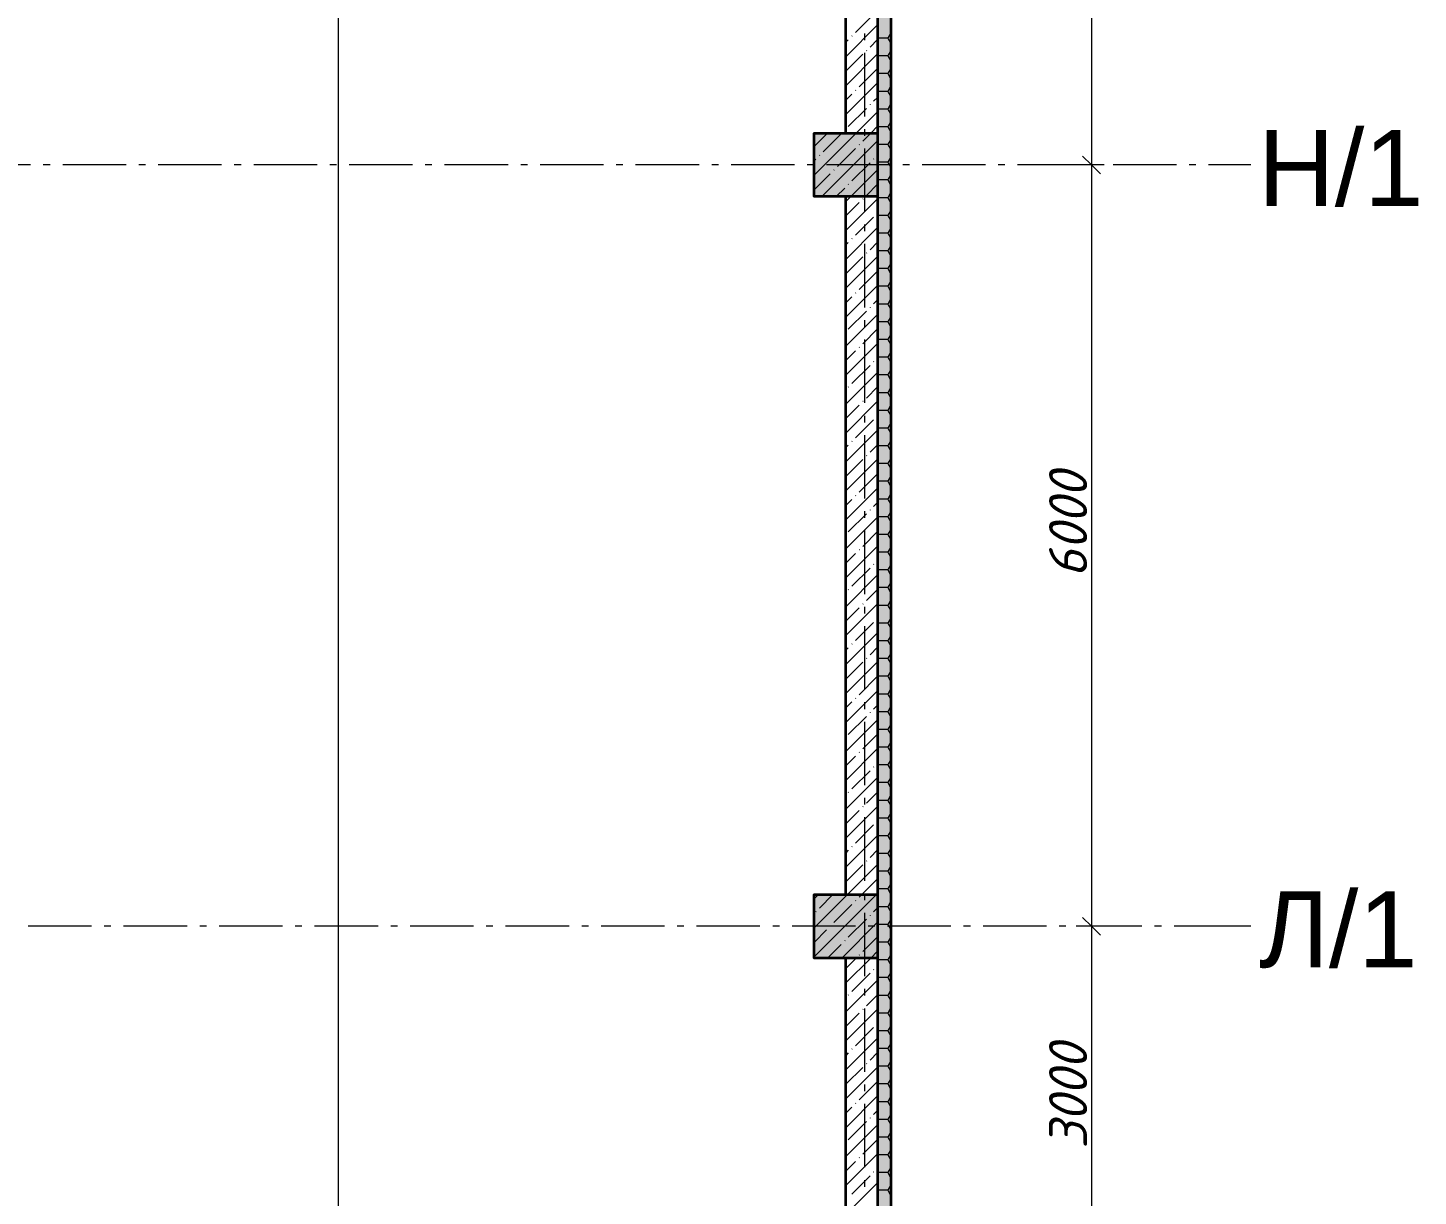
# Model space of a CAD drawing. Header units: millimetres. Extents: x -81576 to 1046824, y -248937 to 691537.
# Drawn here: x 193494 to 204457, y 554945 to 564152 of the extents above; entities that cross this region are included whole.
import ezdxf

# ---------------------------------------------------------------- set-up
doc = ezdxf.new("R2010")
doc.units = ezdxf.units.MM
doc.layers.add('PDF _Геометрия', color=7, linetype='Continuous', true_color=0x1d1d1d)
doc.layers.add('PDF _Сплошная заливка', color=7, linetype='Continuous', true_color=0xffffff)
doc.layers.add('PDF _Текст', color=7, linetype='Continuous')
doc.styles.add('PDF ArialMT', font='arial.ttf')
doc.styles.add('PDF ISOCPEUR Italic', font='isocpeui.ttf')

msp = doc.modelspace()

# ---------------------------------------------------------------- hatches: boundary and pattern name
at = {"layer": 'PDF _Сплошная заливка', "true_color": 0x636466, "transparency": 33554559}
for points in [[(200296.5, 535819.5), (200296.5, 582548.4), (200196.5, 582548.4), (200196.5, 535819.5)], [(199694.5, 562821.6), (200194.5, 562821.6), (200194.5, 563321.6), (199694.5, 563321.6)], [(199694.5, 556821.6), (200194.5, 556821.6), (200194.5, 557321.6), (199694.5, 557321.6)]]:
    msp.add_hatch(color=251, dxfattribs=at).paths.add_polyline_path(points)

# ---------------------------------------------------------------- linework, layer by layer
at = {"layer": 'PDF _Геометрия', "color": 8, "lineweight": 9, "true_color": 0x808080}
msp.add_lwpolyline([(195944.5, 532840), (195944.5, 588327.6)], dxfattribs=at)
at = {"layer": 'PDF _Геометрия', "color": 7, "lineweight": 13}
for points in [[(200304.5, 582548.4), (200304.5, 535821.5), (200304.5, 535711.5), (178294.5, 535711.5)], [(178294.5, 535719.5), (200296.5, 535719.5), (200296.5, 582548.4)]]:
    msp.add_lwpolyline(points, dxfattribs=at)
at = {"layer": 'PDF _Геометрия', "color": 7, "lineweight": 9}
for points in [[(178294.5, 535821.5), (200194.5, 535821.5), (200194.5, 582548.4)], [(178294.5, 535819.5), (200196.5, 535819.5), (200196.5, 582548.4)], [(201881, 581091.6), (201881, 580571.6), (201881, 575071.6), (201881, 572071.6), (201881, 566071.6), (201881, 563071.6), (201881, 557071.6), (201881, 554071.6), (201881, 548071.5), (201881, 547121.5), (201881, 545071.5), (201881, 539571.5), (201881, 539071.5), (201881, 535801.5)], [(200094.5, 564054.4), (200094.5, 564107.3)], [(200094.5, 563454.4), (200094.5, 563954.4)], [(200094.5, 563301.5), (200094.5, 563354.4)], [(200094.5, 562701.5), (200094.5, 563201.5)], [(193516.2, 563071.6), (193016.2, 563071.6)], [(193669.1, 563071.6), (193616.2, 563071.6)], [(194269.1, 563071.6), (193769.1, 563071.6)], [(194422.1, 563071.6), (194369.1, 563071.6)], [(195022.1, 563071.6), (194522.1, 563071.6)], [(195175, 563071.6), (195122.1, 563071.6)], [(195775, 563071.6), (195275, 563071.6)], [(195927.9, 563071.6), (195875, 563071.6)], [(196527.9, 563071.6), (196027.9, 563071.6)], [(196680.8, 563071.6), (196627.9, 563071.6)], [(197280.8, 563071.6), (196780.8, 563071.6)], [(197433.7, 563071.6), (197380.8, 563071.6)], [(198033.7, 563071.6), (197533.7, 563071.6)], [(198186.7, 563071.6), (198133.7, 563071.6)], [(198786.6, 563071.6), (198286.6, 563071.6)], [(198939.6, 563071.6), (198886.7, 563071.6)], [(199539.6, 563071.6), (199039.6, 563071.6)], [(199692.5, 563071.6), (199639.6, 563071.6)], [(200292.5, 563071.6), (199792.5, 563071.6)], [(200445.4, 563071.6), (200392.5, 563071.6)], [(201045.4, 563071.6), (200545.4, 563071.6)], [(201198.3, 563071.6), (201145.4, 563071.6)], [(201798.3, 563071.6), (201298.3, 563071.6)], [(201980, 563071.6), (201881, 563071.6), (201761, 563071.6)], [(201951, 563001.6), (201881, 563071.6), (201811, 563141.6)], [(201951.2, 563071.6), (201898.3, 563071.6)], [(202551.2, 563071.6), (202051.2, 563071.6)], [(202704.2, 563071.6), (202651.2, 563071.6)], [(203138.1, 563071.6), (202804.2, 563071.6)], [(200094.5, 562548.6), (200094.5, 562601.5)], [(200094.5, 561948.6), (200094.5, 562448.6)], [(200094.5, 561795.6), (200094.5, 561848.6)], [(200094.5, 561195.6), (200094.5, 561695.6)], [(200094.5, 561042.7), (200094.5, 561095.6)], [(200094.5, 560442.7), (200094.5, 560942.7)], [(200094.5, 560289.8), (200094.5, 560342.7)], [(200094.5, 559689.8), (200094.5, 560189.8)], [(200094.5, 559536.9), (200094.5, 559589.8)], [(200094.5, 558936.9), (200094.5, 559436.9)], [(200094.5, 558784), (200094.5, 558836.9)], [(200094.5, 558184), (200094.5, 558684)], [(200094.5, 558031.1), (200094.5, 558084)], [(200094.5, 557431.1), (200094.5, 557931.1)], [(200094.5, 557278.1), (200094.5, 557331.1)], [(200094.5, 556678.1), (200094.5, 557178.1)], [(201951, 557001.6), (201881, 557071.6), (201811, 557141.6)], [(193996.7, 557071.6), (193496.7, 557071.6)], [(194149.6, 557071.6), (194096.7, 557071.6)], [(194749.6, 557071.6), (194249.6, 557071.6)], [(194902.5, 557071.6), (194849.6, 557071.6)], [(195502.5, 557071.6), (195002.5, 557071.6)], [(195655.5, 557071.6), (195602.5, 557071.6)], [(196255.5, 557071.6), (195755.5, 557071.6)], [(196408.4, 557071.6), (196355.5, 557071.6)], [(197008.4, 557071.6), (196508.4, 557071.6)], [(197161.3, 557071.6), (197108.4, 557071.6)], [(197761.3, 557071.6), (197261.3, 557071.6)], [(197914.2, 557071.6), (197861.3, 557071.6)], [(198514.2, 557071.6), (198014.2, 557071.6)], [(198667.1, 557071.6), (198614.2, 557071.6)], [(199267.1, 557071.6), (198767.1, 557071.6)], [(199420, 557071.6), (199367.1, 557071.6)], [(200020, 557071.6), (199520, 557071.6)], [(200173, 557071.6), (200120, 557071.6)], [(200773, 557071.6), (200273, 557071.6)], [(200925.9, 557071.6), (200873, 557071.6)], [(201525.9, 557071.6), (201025.9, 557071.6)], [(201678.8, 557071.6), (201625.9, 557071.6)], [(201980, 557071.6), (201881, 557071.6), (201761, 557071.6)], [(202278.8, 557071.6), (201778.8, 557071.6)], [(202431.7, 557071.6), (202378.8, 557071.6)], [(203138.1, 557071.6), (202531.7, 557071.6)], [(200094.5, 556525.2), (200094.5, 556578.1)], [(200094.5, 555925.2), (200094.5, 556425.2)], [(200094.5, 555772.3), (200094.5, 555825.2)], [(200094.5, 555172.3), (200094.5, 555672.3)], [(200094.5, 555019.4), (200094.5, 555072.3)]]:
    msp.add_lwpolyline(points, dxfattribs=at)
at = {"layer": 'PDF _Геометрия', "color": 7, "lineweight": 35}
for points in [[(200194.5, 582548.4), (200194.5, 536321.5), (199944.5, 536321.5), (199944.5, 554071.6), (196944.5, 554071.6), (196944.5, 554321.6), (199944.5, 554321.6), (199944.5, 556821.6)], [(199944.5, 563321.6), (199944.5, 565821.6)], [(199944.5, 557321.6), (199944.5, 562821.6)]]:
    msp.add_lwpolyline(points, dxfattribs=at)
at = {"layer": 'PDF _Геометрия', "lineweight": 9}
for points in [[(200194.5, 564174.2), (199944.5, 563924.2)], [(200163.2, 564257), (200020.7, 564114.4)], [(199963.6, 564057.4), (199944.5, 564038.3)], [(199994.5, 564088.3), (199992.2, 564085.9)], [(200194.5, 564060.2), (200134.7, 564000.4)], [(200275, 564070.4), (200196.5, 564070.4)], [(200274.9, 564070.4), (200296.5, 564033)], [(200296.5, 564107.8), (200275, 564070.4)], [(200194.5, 563946.1), (199944.5, 563696.1)], [(200077.7, 563943.3), (199944.5, 563810.2)], [(200108.6, 563974.2), (200106.2, 563971.8)], [(200275, 563930.7), (200196.5, 563930.7)], [(200274.9, 563930.7), (200296.5, 563893.4)], [(200296.5, 563968.1), (200275, 563930.8)], [(200191.7, 563829.3), (200049.2, 563686.7)], [(200296.5, 563828.4), (200275, 563791.1)], [(200194.5, 563718), (199944.5, 563468)], [(200275, 563791.1), (200196.5, 563791.1)], [(200274.9, 563791.1), (200296.5, 563753.7)], [(199992.2, 563629.7), (199944.5, 563582.1)], [(200023, 563660.6), (200020.7, 563658.2)], [(200194.5, 563604), (200163.2, 563572.7)], [(200275, 563651.4), (200196.5, 563651.4)], [(200274.9, 563651.4), (200296.5, 563614)], [(200296.5, 563688.8), (200275, 563651.4)], [(200106.2, 563515.6), (199963.6, 563373.1)], [(200137.1, 563546.5), (200134.7, 563544.2)], [(200275, 563511.7), (200196.5, 563511.7)], [(200274.9, 563511.7), (200296.5, 563474.3)], [(200296.5, 563549.1), (200275, 563511.7)], [(200194.5, 563489.9), (200026.2, 563321.6), (199694.5, 562989.9)], [(200296.5, 563409.4), (200275, 563372)], [(199798.1, 563321.6), (199694.5, 563218)], [(199906.6, 563316.1), (199764.1, 563173.5)], [(200194.5, 563375.9), (200140.2, 563321.6), (200077.7, 563259)], [(200275, 563372), (200196.5, 563372)], [(200274.9, 563372), (200296.5, 563334.6)], [(200194.5, 563261.8), (199754.3, 562821.6)], [(200020.7, 563202), (199878.1, 563059.4)], [(200051.6, 563232.9), (200049.2, 563230.5)], [(200275, 563232.3), (200196.5, 563232.3)], [(200274.9, 563232.3), (200296.5, 563195)], [(200296.5, 563269.7), (200275, 563232.3)], [(199707, 563116.5), (199694.5, 563104)], [(199737.9, 563147.4), (199735.6, 563145)], [(200134.7, 563088), (199992.2, 562945.4)], [(200165.6, 563118.8), (200163.2, 563116.5)], [(200194.5, 563147.8), (200191.7, 563145)], [(200275, 563092.7), (200196.5, 563092.7)], [(200274.9, 563092.6), (200296.5, 563055.3)], [(200296.5, 563130), (200275, 563092.7)], [(199821.1, 563002.4), (199694.5, 562875.9)], [(199852, 563033.3), (199849.6, 563030.9)], [(200194.5, 563033.7), (199982.4, 562821.6), (199944.5, 562783.7)], [(200275, 562953), (200196.5, 562953)], [(200274.9, 562953), (200296.5, 562915.6)], [(200296.5, 562990.4), (200275, 562953)], [(199935.1, 562888.4), (199868.3, 562821.6)], [(199966, 562919.3), (199963.6, 562916.9)], [(200194.5, 562919.7), (200106.2, 562831.4)], [(200296.5, 562850.7), (200275, 562813.3)], [(200194.5, 562805.6), (199944.5, 562555.6)], [(200049.2, 562774.3), (199944.5, 562669.7)], [(200080.1, 562805.2), (200077.7, 562802.8)], [(200275, 562813.3), (200196.5, 562813.3)], [(200274.9, 562813.3), (200296.5, 562775.9)], [(200163.2, 562660.3), (200020.7, 562517.7)], [(200194.1, 562691.2), (200191.7, 562688.8)], [(200275, 562673.6), (200196.5, 562673.6)], [(200274.9, 562673.6), (200296.5, 562636.2)], [(200296.5, 562711), (200275, 562673.6)], [(200194.5, 562577.5), (199944.5, 562327.5)], [(200275, 562533.9), (200196.5, 562533.9)], [(200274.9, 562533.9), (200296.5, 562496.5)], [(200296.5, 562571.3), (200275, 562533.9)], [(199963.6, 562460.7), (199944.5, 562441.6)], [(199994.5, 562491.6), (199992.2, 562489.2)], [(200194.5, 562463.5), (200134.7, 562403.7)], [(200275, 562394.2), (200196.5, 562394.2)], [(200274.9, 562394.2), (200296.5, 562356.9)], [(200296.5, 562431.6), (200275, 562394.3)], [(200194.5, 562349.4), (199944.5, 562099.4)], [(200077.7, 562346.6), (199944.5, 562213.5)], [(200108.6, 562377.5), (200106.2, 562375.2)], [(200296.5, 562291.9), (200275, 562254.6)], [(200191.7, 562232.6), (200049.2, 562090)], [(200275, 562254.6), (200196.5, 562254.6)], [(200274.9, 562254.6), (200296.5, 562217.2)], [(200194.5, 562121.3), (199944.5, 561871.3)], [(200275, 562114.9), (200196.5, 562114.9)], [(200274.9, 562114.9), (200296.5, 562077.5)], [(200296.5, 562152.3), (200275, 562114.9)], [(199992.2, 562033), (199944.5, 561985.4)], [(200023, 562063.9), (200020.7, 562061.5)], [(200194.5, 562007.3), (200163.2, 561976)], [(200275, 561975.2), (200196.5, 561975.2)], [(200274.9, 561975.2), (200296.5, 561937.8)], [(200296.5, 562012.6), (200275, 561975.2)], [(200194.5, 561893.2), (199944.5, 561643.2)], [(200106.2, 561919), (199963.6, 561776.4)], [(200137.1, 561949.8), (200134.7, 561947.5)], [(200296.5, 561872.9), (200275, 561835.5)], [(200194.5, 561779.2), (200077.7, 561662.3)], [(200275, 561835.5), (200196.5, 561835.5)], [(200274.9, 561835.5), (200296.5, 561798.1)], [(200194.5, 561665.1), (199944.5, 561415.1)], [(200051.6, 561636.2), (200049.2, 561633.8)], [(200275, 561695.8), (200196.5, 561695.8)], [(200274.9, 561695.8), (200296.5, 561658.5)], [(200296.5, 561733.2), (200275, 561695.9)], [(200020.7, 561605.3), (199944.5, 561529.2)], [(200165.6, 561522.2), (200163.2, 561519.8)], [(200194.5, 561551.1), (200191.7, 561548.3)], [(200275, 561556.2), (200196.5, 561556.2)], [(200274.9, 561556.2), (200296.5, 561518.8)], [(200296.5, 561593.5), (200275, 561556.2)], [(200194.5, 561437), (199944.5, 561187)], [(200134.7, 561491.3), (199992.2, 561348.7)], [(200275, 561416.5), (200196.5, 561416.5)], [(200274.9, 561416.5), (200296.5, 561379.1)], [(200296.5, 561453.9), (200275, 561416.5)], [(199966, 561322.6), (199963.6, 561320.2)], [(200194.5, 561323), (200106.2, 561234.7)], [(200296.5, 561314.2), (200275, 561276.8)], [(200194.5, 561208.9), (199944.5, 560958.9)], [(200080.1, 561208.5), (200077.7, 561206.1)], [(200275, 561276.8), (200196.5, 561276.8)], [(200274.9, 561276.8), (200296.5, 561239.4)], [(200049.2, 561177.6), (199944.5, 561073)], [(200194.1, 561094.5), (200191.7, 561092.1)], [(200275, 561137.1), (200196.5, 561137.1)], [(200274.9, 561137.1), (200296.5, 561099.7)], [(200296.5, 561174.5), (200275, 561137.1)], [(200194.5, 560980.8), (199944.5, 560730.8)], [(200163.2, 561063.6), (200020.7, 560921)], [(200275, 560997.4), (200196.5, 560997.4)], [(200274.9, 560997.4), (200296.5, 560960.1)], [(200296.5, 561034.8), (200275, 560997.4)], [(199963.6, 560864), (199944.5, 560844.9)], [(199994.5, 560894.9), (199992.2, 560892.5)], [(200194.5, 560866.8), (200134.7, 560807)], [(200296.5, 560895.1), (200275, 560857.8)], [(200194.5, 560752.7), (199944.5, 560502.7)], [(200077.7, 560749.9), (199944.5, 560616.8)], [(200108.6, 560780.8), (200106.2, 560778.5)], [(200275, 560857.8), (200196.5, 560857.8)], [(200274.9, 560857.7), (200296.5, 560820.4)], [(200296.5, 560755.5), (200275, 560718.1)], [(200275, 560718.1), (200196.5, 560718.1)], [(200274.9, 560718.1), (200296.5, 560680.7)], [(200191.7, 560635.9), (200049.2, 560493.3)], [(200275, 560578.4), (200196.5, 560578.4)], [(200274.9, 560578.4), (200296.5, 560541)], [(200296.5, 560615.8), (200275, 560578.4)], [(200194.5, 560524.6), (199944.5, 560274.6)], [(199992.2, 560436.3), (199944.5, 560388.7)], [(200023, 560467.2), (200020.7, 560464.8)], [(200275, 560438.7), (200196.5, 560438.7)], [(200274.9, 560438.7), (200296.5, 560401.3)], [(200296.5, 560476.1), (200275, 560438.7)], [(200106.2, 560322.3), (199963.6, 560179.7)], [(200137.1, 560353.1), (200134.7, 560350.8)], [(200194.5, 560410.6), (200163.2, 560379.3)], [(200296.5, 560336.4), (200275, 560299)], [(200194.5, 560296.5), (199944.5, 560046.5)], [(200275, 560299), (200196.5, 560299)], [(200274.9, 560299), (200296.5, 560261.6)], [(200194.5, 560182.5), (200077.7, 560065.7)], [(200275, 560159.3), (200196.5, 560159.3)], [(200274.9, 560159.3), (200296.5, 560122)], [(200296.5, 560196.7), (200275, 560159.4)], [(200194.5, 560068.4), (199944.5, 559818.4)], [(200020.7, 560008.6), (199944.5, 559932.5)], [(200051.6, 560039.5), (200049.2, 560037.1)], [(200275, 560019.7), (200196.5, 560019.7)], [(200274.9, 560019.7), (200296.5, 559982.3)], [(200296.5, 560057), (200275, 560019.7)], [(200134.7, 559894.6), (199992.2, 559752)], [(200165.6, 559925.5), (200163.2, 559923.1)], [(200194.5, 559954.4), (200191.7, 559951.6)], [(200275, 559880), (200196.5, 559880)], [(200274.9, 559880), (200296.5, 559842.6)], [(200296.5, 559917.4), (200275, 559880)], [(200194.5, 559840.3), (199944.5, 559590.3)], [(200296.5, 559777.7), (200275, 559740.3)], [(199966, 559725.9), (199963.6, 559723.5)], [(200194.5, 559726.3), (200106.2, 559638)], [(200275, 559740.3), (200196.5, 559740.3)], [(200274.9, 559740.3), (200296.5, 559702.9)], [(200194.5, 559612.2), (199944.5, 559362.2)], [(200049.2, 559580.9), (199944.5, 559476.3)], [(200080.1, 559611.8), (200077.7, 559609.5)], [(200275, 559600.6), (200196.5, 559600.6)], [(200274.9, 559600.6), (200296.5, 559563.2)], [(200296.5, 559638), (200275, 559600.6)], [(200163.2, 559466.9), (200020.7, 559324.3)], [(200194.1, 559497.8), (200191.7, 559495.4)], [(200275, 559460.9), (200196.5, 559460.9)], [(200274.9, 559460.9), (200296.5, 559423.6)], [(200296.5, 559498.3), (200275, 559461)], [(200194.5, 559384.1), (199944.5, 559134.1)], [(200296.5, 559358.6), (200275, 559321.3)], [(199963.6, 559267.3), (199944.5, 559248.2)], [(199994.5, 559298.2), (199992.2, 559295.8)], [(200194.5, 559270.1), (200134.7, 559210.3)], [(200275, 559321.3), (200196.5, 559321.3)], [(200274.9, 559321.3), (200296.5, 559283.9)], [(200296.5, 559219), (200275, 559181.6)], [(200194.5, 559156), (199944.5, 558906)], [(200077.7, 559153.3), (199944.5, 559020.1)], [(200108.6, 559184.1), (200106.2, 559181.8)], [(200275, 559181.6), (200196.5, 559181.6)], [(200274.9, 559181.6), (200296.5, 559144.2)], [(200191.7, 559039.2), (200049.2, 558896.6)], [(200275, 559041.9), (200196.5, 559041.9)], [(200274.9, 559041.9), (200296.5, 559004.5)], [(200296.5, 559079.3), (200275, 559041.9)], [(200194.5, 558927.9), (199944.5, 558677.9)], [(200275, 558902.2), (200196.5, 558902.2)], [(200274.9, 558902.2), (200296.5, 558864.8)], [(200296.5, 558939.6), (200275, 558902.2)], [(199992.2, 558839.6), (199944.5, 558792)], [(200023, 558870.5), (200020.7, 558868.1)], [(200194.5, 558813.9), (200163.2, 558782.6)], [(200296.5, 558799.9), (200275, 558762.5)], [(200194.5, 558699.8), (199944.5, 558449.8)], [(200106.2, 558725.6), (199963.6, 558583)], [(200137.1, 558756.5), (200134.7, 558754.1)], [(200275, 558762.5), (200196.5, 558762.5)], [(200274.9, 558762.5), (200296.5, 558725.2)], [(200194.5, 558585.8), (200077.7, 558469)], [(200275, 558622.9), (200196.5, 558622.9)], [(200274.9, 558622.8), (200296.5, 558585.5)], [(200296.5, 558660.2), (200275, 558622.9)], [(200194.5, 558471.7), (199944.5, 558221.7)], [(200275, 558483.2), (200196.5, 558483.2)], [(200274.9, 558483.2), (200296.5, 558445.8)], [(200296.5, 558520.6), (200275, 558483.2)], [(200020.7, 558411.9), (199944.5, 558335.8)], [(200051.6, 558442.8), (200049.2, 558440.5)], [(200194.5, 558357.7), (200191.7, 558354.9)], [(200275, 558343.5), (200196.5, 558343.5)], [(200274.9, 558343.5), (200296.5, 558306.1)], [(200296.5, 558380.9), (200275, 558343.5)], [(200194.5, 558243.6), (199944.5, 557993.6)], [(200134.7, 558297.9), (199992.2, 558155.3)], [(200165.6, 558328.8), (200163.2, 558326.4)], [(200296.5, 558241.2), (200275, 558203.8)], [(199966, 558129.2), (199963.6, 558126.8)], [(200194.5, 558129.6), (200106.2, 558041.3)], [(200275, 558203.8), (200196.5, 558203.8)], [(200274.9, 558203.8), (200296.5, 558166.4)], [(200194.5, 558015.5), (199944.5, 557765.5)], [(200080.1, 558015.1), (200077.7, 558012.8)], [(200275, 558064.1), (200196.5, 558064.1)], [(200274.9, 558064.1), (200296.5, 558026.7)], [(200296.5, 558101.5), (200275, 558064.1)], [(200049.2, 557984.3), (199944.5, 557879.6)], [(200194.1, 557901.1), (200191.7, 557898.7)], [(200275, 557924.4), (200196.5, 557924.4)], [(200274.9, 557924.4), (200296.5, 557887.1)], [(200296.5, 557961.8), (200275, 557924.5)], [(200163.2, 557870.2), (200020.7, 557727.6)], [(200296.5, 557822.1), (200275, 557784.8)], [(200194.5, 557787.4), (199944.5, 557537.4)], [(199994.5, 557701.5), (199992.2, 557699.1)], [(200275, 557784.8), (200196.5, 557784.8)], [(200274.9, 557784.8), (200296.5, 557747.4)], [(200296.5, 557682.5), (200275, 557645.1)], [(199963.6, 557670.6), (199944.5, 557651.5)], [(200108.6, 557587.5), (200106.2, 557585.1)], [(200194.5, 557673.4), (200134.7, 557613.6)], [(200275, 557645.1), (200196.5, 557645.1)], [(200274.9, 557645.1), (200296.5, 557607.7)], [(200194.5, 557559.3), (199956.7, 557321.6), (199694.5, 557059.3)], [(200077.7, 557556.6), (199944.5, 557423.4)], [(200275, 557505.4), (200196.5, 557505.4)], [(200274.9, 557505.4), (200296.5, 557468)], [(200296.5, 557542.8), (200275, 557505.4)], [(200191.7, 557442.5), (200070.8, 557321.6), (200049.2, 557300)], [(200275, 557365.7), (200196.5, 557365.7)], [(200274.9, 557365.7), (200296.5, 557328.3)], [(200296.5, 557403.1), (200275, 557365.7)], [(200194.5, 557331.2), (200184.8, 557321.6), (199694.5, 556831.2)], [(199728.6, 557321.6), (199694.5, 557287.4)], [(199842.7, 557321.6), (199735.6, 557214.4)], [(199992.2, 557242.9), (199849.6, 557100.4)], [(200023, 557273.8), (200020.7, 557271.4)], [(200296.5, 557263.4), (200275, 557226.1)], [(199709.4, 557188.3), (199707, 557185.9)], [(200137.1, 557159.8), (200134.7, 557157.4)], [(200194.5, 557217.2), (200163.2, 557185.9)], [(200275, 557226), (200196.5, 557226)], [(200274.9, 557226), (200296.5, 557188.7)], [(199792.6, 557043.3), (199694.5, 556945.3)], [(199823.5, 557074.2), (199821.1, 557071.9)], [(200194.5, 557103.1), (199912.9, 556821.6)], [(200106.2, 557128.9), (199963.6, 556986.3)], [(200275, 557086.4), (200196.5, 557086.4)], [(200274.9, 557086.4), (200296.5, 557049)], [(200296.5, 557123.7), (200275, 557086.4)], [(199906.6, 556929.3), (199798.9, 556821.6)], [(199937.5, 556960.2), (199935.1, 556957.8)], [(200194.5, 556989.1), (200077.7, 556872.3)], [(200275, 556946.7), (200196.5, 556946.7)], [(200274.9, 556946.7), (200296.5, 556909.3)], [(200296.5, 556984.1), (200275, 556946.7)], [(200194.5, 556875), (200141, 556821.6), (199944.5, 556625)], [(200020.7, 556815.2), (199944.5, 556739.1)], [(200051.6, 556846.1), (200049.2, 556843.8)], [(200275, 556807), (200196.5, 556807)], [(200274.9, 556807), (200296.5, 556769.6)], [(200296.5, 556844.4), (200275, 556807)], [(200134.7, 556701.2), (199992.2, 556558.6)], [(200165.6, 556732.1), (200163.2, 556729.7)], [(200194.5, 556761), (200191.7, 556758.2)], [(200296.5, 556704.7), (200275, 556667.3)], [(200194.5, 556647), (199944.5, 556396.9)], [(200275, 556667.3), (200196.5, 556667.3)], [(200274.9, 556667.3), (200296.5, 556629.9)], [(199966, 556532.5), (199963.6, 556530.1)], [(200194.5, 556532.9), (200106.2, 556444.6)], [(200275, 556527.6), (200196.5, 556527.6)], [(200274.9, 556527.6), (200296.5, 556490.3)], [(200296.5, 556565), (200275, 556527.6)], [(200194.5, 556418.9), (199944.5, 556168.9)], [(200049.2, 556387.6), (199944.5, 556282.9)], [(200080.1, 556418.4), (200077.7, 556416.1)], [(200275, 556388), (200196.5, 556388)], [(200274.9, 556387.9), (200296.5, 556350.6)], [(200296.5, 556425.3), (200275, 556388)], [(200163.2, 556273.5), (200020.7, 556131)], [(200194.1, 556304.4), (200191.7, 556302)], [(200296.5, 556285.7), (200275, 556248.3)], [(200194.5, 556190.8), (199944.5, 555940.8)], [(200275, 556248.3), (200196.5, 556248.3)], [(200274.9, 556248.3), (200296.5, 556210.9)], [(200296.5, 556146), (200275, 556108.6)], [(199963.6, 556073.9), (199944.5, 556054.8)], [(199994.5, 556104.8), (199992.2, 556102.4)], [(200194.5, 556076.7), (200134.7, 556016.9)], [(200275, 556108.6), (200196.5, 556108.6)], [(200274.9, 556108.6), (200296.5, 556071.2)], [(200194.5, 555962.7), (199944.5, 555712.7)], [(200077.7, 555959.9), (199944.5, 555826.7)], [(200108.6, 555990.8), (200106.2, 555988.4)], [(200275, 555968.9), (200196.5, 555968.9)], [(200274.9, 555968.9), (200296.5, 555931.5)], [(200296.5, 556006.3), (200275, 555968.9)], [(200191.7, 555845.8), (200049.2, 555703.3)], [(200275, 555829.2), (200196.5, 555829.2)], [(200274.9, 555829.2), (200296.5, 555791.8)], [(200296.5, 555866.6), (200275, 555829.2)], [(200194.5, 555734.6), (199944.5, 555484.6)], [(200296.5, 555726.9), (200275, 555689.6)], [(199992.2, 555646.2), (199944.5, 555598.6)], [(200023, 555677.1), (200020.7, 555674.8)], [(200194.5, 555620.5), (200163.2, 555589.2)], [(200275, 555689.5), (200196.5, 555689.5)], [(200274.9, 555689.5), (200296.5, 555652.2)], [(200194.5, 555506.5), (199944.5, 555256.5)], [(200106.2, 555532.2), (199963.6, 555389.6)], [(200137.1, 555563.1), (200134.7, 555560.7)], [(200275, 555549.9), (200196.5, 555549.9)], [(200274.9, 555549.9), (200296.5, 555512.5)], [(200296.5, 555587.2), (200275, 555549.9)], [(200194.5, 555392.4), (200077.7, 555275.6)], [(200275, 555410.2), (200196.5, 555410.2)], [(200274.9, 555410.2), (200296.5, 555372.8)], [(200296.5, 555447.6), (200275, 555410.2)], [(200194.5, 555278.4), (199944.5, 555028.4)], [(200275, 555270.5), (200196.5, 555270.5)], [(200274.9, 555270.5), (200296.5, 555233.1)], [(200296.5, 555307.9), (200275, 555270.5)], [(200020.7, 555218.6), (199944.5, 555142.4)], [(200051.6, 555249.4), (200049.2, 555247.1)], [(200194.5, 555164.3), (200191.7, 555161.5)], [(200296.5, 555168.2), (200275, 555130.8)], [(200194.5, 555050.3), (199944.5, 554800.3)], [(200134.7, 555104.5), (199992.2, 554961.9)], [(200165.6, 555135.4), (200163.2, 555133)], [(200275, 555130.8), (200196.5, 555130.8)], [(200274.9, 555130.8), (200296.5, 555093.4)], [(200275, 554991.1), (200196.5, 554991.1)], [(200274.9, 554991.1), (200296.5, 554953.8)], [(200296.5, 555028.5), (200275, 554991.2)]]:
    msp.add_lwpolyline(points, dxfattribs=at)
at = {"layer": 'PDF _Геометрия', "color": 7, "lineweight": 35}
for points in [[(200194.5, 563321.6), (200194.5, 562821.6), (199694.5, 562821.6), (199694.5, 563321.6)], [(200194.5, 557321.6), (200194.5, 556821.6), (199694.5, 556821.6), (199694.5, 557321.6)]]:
    msp.add_lwpolyline(points, close=True, dxfattribs=at)

# ---------------------------------------------------------------- texts
at = {"layer": 'PDF _Текст', "char_height": 600, "attachment_point": 4, "style": 'PDF ArialMT'}
for s, insert in [('Н/1', (203193.6, 563043.4)), ('Л/1', (203202.6, 557043.4))]:
    msp.add_mtext(s, dxfattribs=dict(at, insert=insert))
at = {"layer": 'PDF _Текст', "char_height": 300, "attachment_point": 4, "rotation": 90, "style": 'PDF ISOCPEUR Italic'}
for s, insert in [('6000', (201696.3, 559818.7)), ('3000', (201696.3, 555318.7))]:
    msp.add_mtext(s, dxfattribs=dict(at, insert=insert))

doc.saveas('drawing.dxf')
